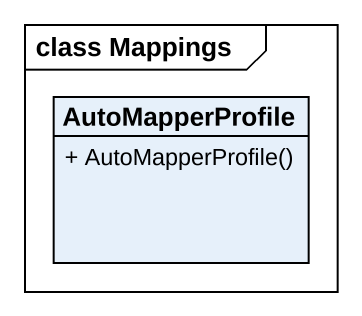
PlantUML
@startuml
mainframe class Mappings
hide circle
hide empty members
skinparam classAttributeIconSize 0
class AutoMapperProfile {
  + AutoMapperProfile()
}
@enduml
